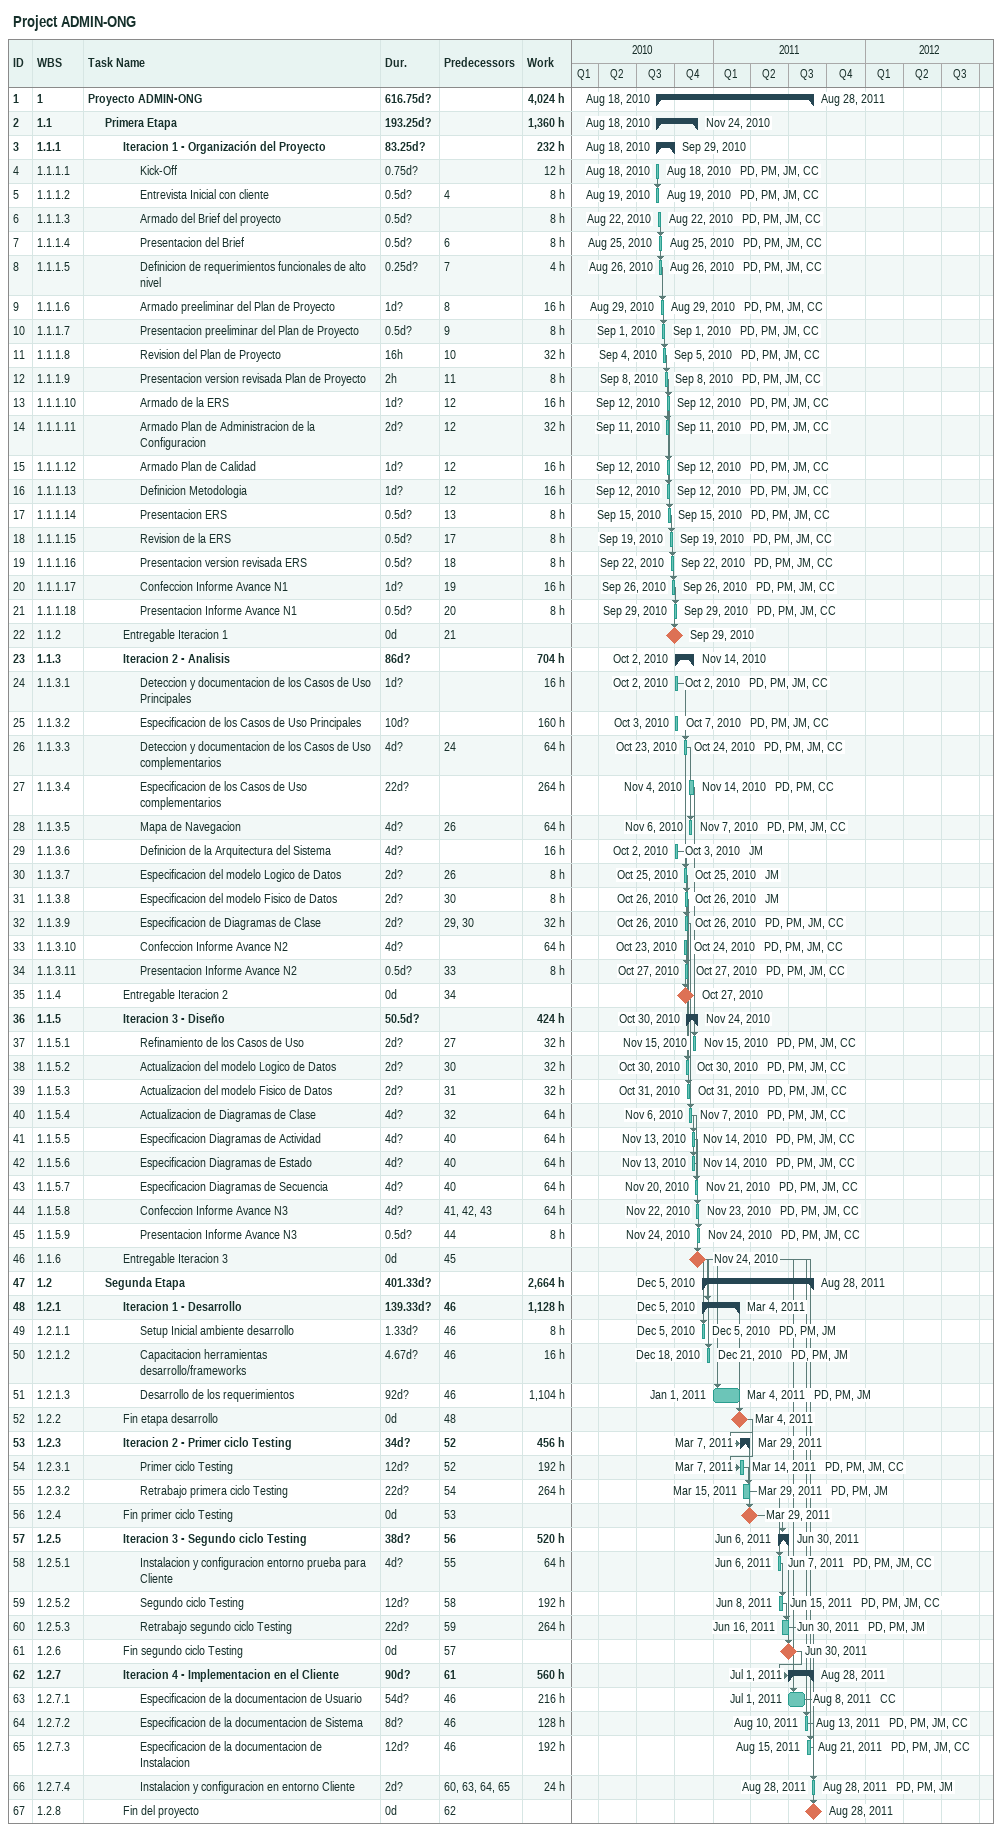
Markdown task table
Project ADMIN-ONG

| ID | WBS | Task | Duration | Start | Finish | Predecessors | Resources | Work (h) |
|---|---|---|---|---|---|---|---|---|
| 1 | 1 | **Proyecto ADMIN-ONG** | 616.75d? | 2010-08-18 | 2011-08-28 |  |  | 4024 |
| 2 | 1.1 | **Primera Etapa** | 193.25d? | 2010-08-18 | 2010-11-24 |  |  | 1360 |
| 3 | 1.1.1 | **Iteracion 1 - Organización del Proyecto** | 83.25d? | 2010-08-18 | 2010-09-29 |  |  | 232 |
| 4 | 1.1.1.1 | Kick-Off | 0.75d? | 2010-08-18 | 2010-08-18 |  | PD, PM, JM, CC | 12 |
| 5 | 1.1.1.2 | Entrevista Inicial con cliente | 0.5d? | 2010-08-19 | 2010-08-19 | 4 | PD, PM, JM, CC | 8 |
| 6 | 1.1.1.3 | Armado del Brief del proyecto | 0.5d? | 2010-08-22 | 2010-08-22 |  | PD, PM, JM, CC | 8 |
| 7 | 1.1.1.4 | Presentacion del Brief | 0.5d? | 2010-08-25 | 2010-08-25 | 6 | PD, PM, JM, CC | 8 |
| 8 | 1.1.1.5 | Definicion de requerimientos funcionales de alto nivel | 0.25d? | 2010-08-26 | 2010-08-26 | 7 | PD, PM, JM, CC | 4 |
| 9 | 1.1.1.6 | Armado preeliminar del Plan de Proyecto | 1d? | 2010-08-29 | 2010-08-29 | 8 | PD, PM, JM, CC | 16 |
| 10 | 1.1.1.7 | Presentacion preeliminar del Plan de Proyecto | 0.5d? | 2010-09-01 | 2010-09-01 | 9 | PD, PM, JM, CC | 8 |
| 11 | 1.1.1.8 | Revision del Plan de Proyecto | 16h | 2010-09-04 | 2010-09-05 | 10 | PD, PM, JM, CC | 32 |
| 12 | 1.1.1.9 | Presentacion version revisada Plan de Proyecto | 2h | 2010-09-08 | 2010-09-08 | 11 | PD, PM, JM, CC | 8 |
| 13 | 1.1.1.10 | Armado de la ERS | 1d? | 2010-09-12 | 2010-09-12 | 12 | PD, PM, JM, CC | 16 |
| 14 | 1.1.1.11 | Armado Plan de Administracion de la Configuracion | 2d? | 2010-09-11 | 2010-09-11 | 12 | PD, PM, JM, CC | 32 |
| 15 | 1.1.1.12 | Armado Plan de Calidad | 1d? | 2010-09-12 | 2010-09-12 | 12 | PD, PM, JM, CC | 16 |
| 16 | 1.1.1.13 | Definicion Metodologia | 1d? | 2010-09-12 | 2010-09-12 | 12 | PD, PM, JM, CC | 16 |
| 17 | 1.1.1.14 | Presentacion ERS | 0.5d? | 2010-09-15 | 2010-09-15 | 13 | PD, PM, JM, CC | 8 |
| 18 | 1.1.1.15 | Revision de la ERS | 0.5d? | 2010-09-19 | 2010-09-19 | 17 | PD, PM, JM, CC | 8 |
| 19 | 1.1.1.16 | Presentacion version revisada ERS | 0.5d? | 2010-09-22 | 2010-09-22 | 18 | PD, PM, JM, CC | 8 |
| 20 | 1.1.1.17 | Confeccion Informe Avance N1 | 1d? | 2010-09-26 | 2010-09-26 | 19 | PD, PM, JM, CC | 16 |
| 21 | 1.1.1.18 | Presentacion Informe Avance N1 | 0.5d? | 2010-09-29 | 2010-09-29 | 20 | PD, PM, JM, CC | 8 |
| 22 | 1.1.2 | Entregable Iteracion 1 | 0d | 2010-09-29 | 2010-09-29 | 21 |  |  |
| 23 | 1.1.3 | **Iteracion 2 - Analisis** | 86d? | 2010-10-02 | 2010-11-14 |  |  | 704 |
| 24 | 1.1.3.1 | Deteccion y documentacion de los Casos de Uso Principales | 1d? | 2010-10-02 | 2010-10-02 |  | PD, PM, JM, CC | 16 |
| 25 | 1.1.3.2 | Especificacion de los Casos de Uso Principales | 10d? | 2010-10-03 | 2010-10-07 |  | PD, PM, JM, CC | 160 |
| 26 | 1.1.3.3 | Deteccion y documentacion de los Casos de Uso complementarios | 4d? | 2010-10-23 | 2010-10-24 | 24 | PD, PM, JM, CC | 64 |
| 27 | 1.1.3.4 | Especificacion de los Casos de Uso complementarios | 22d? | 2010-11-04 | 2010-11-14 |  | PD, PM, CC | 264 |
| 28 | 1.1.3.5 | Mapa de Navegacion | 4d? | 2010-11-06 | 2010-11-07 | 26 | PD, PM, JM, CC | 64 |
| 29 | 1.1.3.6 | Definicion de la Arquitectura del Sistema | 4d? | 2010-10-02 | 2010-10-03 |  | JM | 16 |
| 30 | 1.1.3.7 | Especificacion del modelo Logico de Datos | 2d? | 2010-10-25 | 2010-10-25 | 26 | JM | 8 |
| 31 | 1.1.3.8 | Especificacion del modelo Fisico de Datos | 2d? | 2010-10-26 | 2010-10-26 | 30 | JM | 8 |
| 32 | 1.1.3.9 | Especificacion de Diagramas de Clase | 2d? | 2010-10-26 | 2010-10-26 | 29, 30 | PD, PM, JM, CC | 32 |
| 33 | 1.1.3.10 | Confeccion Informe Avance N2 | 4d? | 2010-10-23 | 2010-10-24 |  | PD, PM, JM, CC | 64 |
| 34 | 1.1.3.11 | Presentacion Informe Avance N2 | 0.5d? | 2010-10-27 | 2010-10-27 | 33 | PD, PM, JM, CC | 8 |
| 35 | 1.1.4 | Entregable Iteracion 2 | 0d | 2010-10-27 | 2010-10-27 | 34 |  |  |
| 36 | 1.1.5 | **Iteracion 3 - Diseño** | 50.5d? | 2010-10-30 | 2010-11-24 |  |  | 424 |
| 37 | 1.1.5.1 | Refinamiento de los Casos de Uso | 2d? | 2010-11-15 | 2010-11-15 | 27 | PD, PM, JM, CC | 32 |
| 38 | 1.1.5.2 | Actualizacion del modelo Logico de Datos | 2d? | 2010-10-30 | 2010-10-30 | 30 | PD, PM, JM, CC | 32 |
| 39 | 1.1.5.3 | Actualizacion del modelo Fisico de Datos | 2d? | 2010-10-31 | 2010-10-31 | 31 | PD, PM, JM, CC | 32 |
| 40 | 1.1.5.4 | Actualizacion de Diagramas de Clase | 4d? | 2010-11-06 | 2010-11-07 | 32 | PD, PM, JM, CC | 64 |
| 41 | 1.1.5.5 | Especificacion Diagramas de Actividad | 4d? | 2010-11-13 | 2010-11-14 | 40 | PD, PM, JM, CC | 64 |
| 42 | 1.1.5.6 | Especificacion Diagramas de Estado | 4d? | 2010-11-13 | 2010-11-14 | 40 | PD, PM, JM, CC | 64 |
| 43 | 1.1.5.7 | Especificacion Diagramas de Secuencia | 4d? | 2010-11-20 | 2010-11-21 | 40 | PD, PM, JM, CC | 64 |
| 44 | 1.1.5.8 | Confeccion Informe Avance N3 | 4d? | 2010-11-22 | 2010-11-23 | 41, 42, 43 | PD, PM, JM, CC | 64 |
| 45 | 1.1.5.9 | Presentacion Informe Avance N3 | 0.5d? | 2010-11-24 | 2010-11-24 | 44 | PD, PM, JM, CC | 8 |
| 46 | 1.1.6 | Entregable Iteracion 3 | 0d | 2010-11-24 | 2010-11-24 | 45 |  |  |
| 47 | 1.2 | **Segunda Etapa** | 401.33d? | 2010-12-05 | 2011-08-28 |  |  | 2664 |
| 48 | 1.2.1 | **Iteracion 1 - Desarrollo** | 139.33d? | 2010-12-05 | 2011-03-04 | 46 |  | 1128 |
| 49 | 1.2.1.1 | Setup Inicial ambiente desarrollo | 1.33d? | 2010-12-05 | 2010-12-05 | 46 | PD, PM, JM | 8 |
| 50 | 1.2.1.2 | Capacitacion herramientas desarrollo/frameworks | 4.67d? | 2010-12-18 | 2010-12-21 | 46 | PD, PM, JM | 16 |
| 51 | 1.2.1.3 | Desarrollo de los requerimientos | 92d? | 2011-01-01 | 2011-03-04 | 46 | PD, PM, JM | 1104 |
| 52 | 1.2.2 | Fin etapa desarrollo | 0d | 2011-03-04 | 2011-03-04 | 48 |  |  |
| 53 | 1.2.3 | **Iteracion 2 - Primer ciclo Testing** | 34d? | 2011-03-07 | 2011-03-29 | 52 |  | 456 |
| 54 | 1.2.3.1 | Primer ciclo Testing | 12d? | 2011-03-07 | 2011-03-14 | 52 | PD, PM, JM, CC | 192 |
| 55 | 1.2.3.2 | Retrabajo primera ciclo Testing | 22d? | 2011-03-15 | 2011-03-29 | 54 | PD, PM, JM | 264 |
| 56 | 1.2.4 | Fin primer ciclo Testing | 0d | 2011-03-29 | 2011-03-29 | 53 |  |  |
| 57 | 1.2.5 | **Iteracion 3 - Segundo ciclo Testing** | 38d? | 2011-06-06 | 2011-06-30 | 56 |  | 520 |
| 58 | 1.2.5.1 | Instalacion y configuracion entorno prueba para Cliente | 4d? | 2011-06-06 | 2011-06-07 | 55 | PD, PM, JM, CC | 64 |
| 59 | 1.2.5.2 | Segundo ciclo Testing | 12d? | 2011-06-08 | 2011-06-15 | 58 | PD, PM, JM, CC | 192 |
| 60 | 1.2.5.3 | Retrabajo segundo ciclo Testing | 22d? | 2011-06-16 | 2011-06-30 | 59 | PD, PM, JM | 264 |
| 61 | 1.2.6 | Fin segundo ciclo Testing | 0d | 2011-06-30 | 2011-06-30 | 57 |  |  |
| 62 | 1.2.7 | **Iteracion 4 - Implementacion en el Cliente** | 90d? | 2011-07-01 | 2011-08-28 | 61 |  | 560 |
| 63 | 1.2.7.1 | Especificacion de la documentacion de Usuario | 54d? | 2011-07-01 | 2011-08-08 | 46 | CC | 216 |
| 64 | 1.2.7.2 | Especificacion de la documentacion de Sistema | 8d? | 2011-08-10 | 2011-08-13 | 46 | PD, PM, JM, CC | 128 |
| 65 | 1.2.7.3 | Especificacion de la documentacion de Instalacion | 12d? | 2011-08-15 | 2011-08-21 | 46 | PD, PM, JM, CC | 192 |
| 66 | 1.2.7.4 | Instalacion y configuracion en entorno Cliente | 2d? | 2011-08-28 | 2011-08-28 | 60, 63, 64, 65 | PD, PM, JM | 24 |
| 67 | 1.2.8 | Fin del proyecto | 0d | 2011-08-28 | 2011-08-28 | 62 |  |  |
